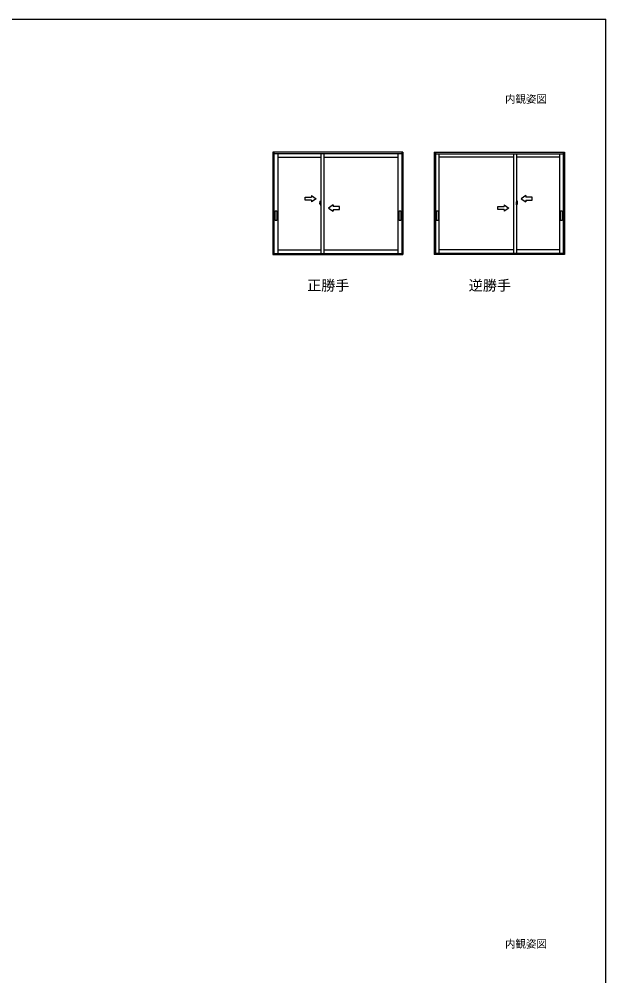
# Model space of a CAD drawing. Units: millimetres, scale not verified. Extents: x -438 to 438, y -652 to 648.
# Drawn here: x 62 to 438, y 11 to 623 of the extents above; entities that cross this region are included whole.
import ezdxf
from ezdxf.enums import TextEntityAlignment as Align

# ---------------------------------------------------------------- set-up
doc = ezdxf.new("R2010")
doc.units = ezdxf.units.MM
doc.header["$LTSCALE"] = 4
for name, color, linetype in [('0-1_USER1', 3, 'Continuous'), ('0-5_YKK_A1', 4, 'Continuous'), ('0-7_YKK_ZWAK', 7, 'Continuous')]:
    doc.layers.add(name, color=color, linetype=linetype)
doc.styles.add('ＭＳ ゴシック', font='')
doc.styles.get('ＭＳ ゴシック').set_extended_font_data('MS Gothic')

msp = doc.modelspace()

# ---------------------------------------------------------------- linework, layer by layer
at = {"layer": '0-5_YKK_A1'}
for p, q in [((307.741, 538), (224.541, 538)), ((224.541, 538), (224.541, 472.5)), ((225.241, 538), (225.241, 472.5)), ((307.041, 536.9), (225.241, 536.9)), ((227.716, 536.9), (227.716, 473.2)), ((227.716, 534.75), (255.166, 534.75)), ((255.166, 536.9), (255.166, 473.2)), ((257.116, 536.9), (257.116, 473.2)), ((257.116, 534.75), (304.566, 534.75)), ((304.566, 473.2), (304.566, 536.9)), ((307.041, 538), (307.041, 472.5)), ((307.741, 538), (307.741, 472.5)), ((327.741, 538), (410.941, 538)), ((327.741, 538), (327.741, 472.5)), ((328.441, 538), (328.441, 472.5)), ((328.441, 536.9), (410.241, 536.9)), ((330.916, 473.2), (330.916, 536.9)), ((378.366, 534.75), (330.916, 534.75)), ((378.366, 536.9), (378.366, 473.2)), ((380.316, 536.9), (380.316, 473.2)), ((407.766, 534.75), (380.316, 534.75)), ((407.766, 536.9), (407.766, 473.2)), ((410.241, 538), (410.241, 472.5)), ((410.941, 538), (410.941, 472.5)), ((249.166, 510.25), (249.166, 509.25)), ((386.316, 510.25), (386.316, 509.25)), ((249.166, 507.25), (249.166, 506.25)), ((254.994, 505.25), (254.424, 505.25)), ((254.478, 505.25), (254.934, 505.25)), ((254.491, 505.011), (254.491, 505.615)), ((254.808, 504.988), (254.503, 504.998)), ((254.572, 506.741), (254.803, 506.75)), ((254.665, 504.769), (254.741, 504.769)), ((254.666, 504.769), (254.666, 504.806)), ((254.741, 504.818), (254.679, 504.818)), ((254.759, 505.25), (255.241, 505.25)), ((254.766, 504.843), (254.766, 504.989)), ((254.816, 504.995), (254.816, 506.742)), ((254.816, 505.624), (254.816, 504.844)), ((254.816, 505.5), (254.841, 505.5)), ((254.832, 505.76), (254.832, 505.75)), ((254.832, 504.815), (254.832, 504.825)), ((254.839, 505.768), (254.845, 505.768)), ((254.839, 505.743), (254.844, 505.743)), ((254.839, 504.832), (254.844, 504.832)), ((254.839, 504.807), (254.845, 504.807)), ((254.841, 505.643), (254.858, 506.258)), ((254.841, 505.643), (254.941, 505.643)), ((254.941, 505.638), (254.841, 505.634)), ((254.841, 504.941), (254.841, 505.634)), ((254.941, 504.937), (254.841, 504.941)), ((254.841, 504.932), (254.941, 504.932)), ((254.841, 504.932), (254.858, 504.317)), ((254.866, 505.635), (254.866, 505.643)), ((254.866, 504.94), (254.866, 504.932)), ((254.87, 506.27), (254.941, 506.273)), ((254.87, 504.305), (254.941, 504.302)), ((254.919, 505.218), (254.919, 505.272)), ((254.925, 505.25), (254.953, 505.25)), ((254.941, 506.28), (255.166, 506.287)), ((254.941, 506.28), (254.941, 505.638)), ((255.166, 505.717), (254.941, 505.721)), ((255.166, 505.642), (254.941, 505.639)), ((254.941, 505.245), (254.941, 505.255)), ((254.941, 504.295), (254.941, 504.937)), ((254.941, 504.295), (255.166, 504.287)), ((254.954, 505.262), (254.949, 505.262)), ((254.949, 505.237), (254.954, 505.237)), ((254.954, 504.987), (254.954, 505.611)), ((254.966, 505.623), (255.141, 505.63)), ((254.966, 504.974), (255.141, 504.968)), ((255.154, 504.98), (255.154, 505.617)), ((255.166, 505.292), (255.154, 505.292)), ((255.166, 505.18), (255.154, 505.18)), ((255.166, 504.287), (255.166, 506.287)), ((263.116, 504.25), (263.116, 503.25)), ((372.366, 504.25), (372.366, 503.25)), ((380.723, 505.25), (380.241, 505.25)), ((380.541, 506.28), (380.316, 506.287)), ((380.316, 504.287), (380.316, 506.287)), ((380.316, 505.717), (380.541, 505.721)), ((380.316, 505.642), (380.541, 505.639)), ((380.316, 505.292), (380.329, 505.292)), ((380.316, 505.18), (380.329, 505.18)), ((380.541, 504.295), (380.316, 504.287)), ((380.329, 504.98), (380.329, 505.617)), ((380.516, 505.623), (380.341, 505.63)), ((380.516, 504.974), (380.341, 504.968)), ((380.488, 505.25), (381.058, 505.25)), ((380.529, 504.987), (380.529, 505.611)), ((380.529, 505.262), (380.534, 505.262)), ((380.557, 505.25), (380.529, 505.25)), ((380.534, 505.237), (380.529, 505.237)), ((380.541, 506.28), (380.541, 505.638)), ((380.612, 506.27), (380.541, 506.273)), ((380.641, 505.643), (380.541, 505.643)), ((380.541, 505.638), (380.641, 505.634)), ((380.541, 505.245), (380.541, 505.255)), ((380.541, 504.937), (380.641, 504.941)), ((380.541, 504.295), (380.541, 504.937)), ((380.641, 504.932), (380.541, 504.932)), ((380.612, 504.305), (380.541, 504.302)), ((381.004, 505.25), (380.548, 505.25)), ((380.564, 505.218), (380.564, 505.272)), ((380.616, 505.635), (380.616, 505.643)), ((380.616, 504.94), (380.616, 504.932)), ((380.641, 505.643), (380.624, 506.258)), ((380.641, 504.932), (380.624, 504.317)), ((380.643, 505.768), (380.638, 505.768)), ((380.643, 505.743), (380.638, 505.743)), ((380.643, 504.832), (380.638, 504.832)), ((380.643, 504.807), (380.638, 504.807)), ((380.641, 504.941), (380.641, 505.634)), ((380.666, 505.5), (380.641, 505.5)), ((380.65, 505.76), (380.651, 505.75)), ((380.65, 504.815), (380.651, 504.825)), ((380.666, 504.995), (380.666, 506.742)), ((380.666, 505.624), (380.666, 504.844)), ((380.674, 504.988), (380.979, 504.998)), ((380.91, 506.741), (380.679, 506.75)), ((380.716, 504.843), (380.716, 504.989)), ((380.741, 504.818), (380.804, 504.818)), ((380.817, 504.769), (380.741, 504.769)), ((380.816, 504.769), (380.816, 504.806)), ((380.991, 505.011), (380.991, 505.615)), ((386.316, 507.25), (386.316, 506.25)), ((263.116, 501.25), (263.116, 500.25)), ((372.366, 501.25), (372.366, 500.25)), ((224.541, 472.5), (307.741, 472.5)), ((225.241, 473.2), (307.041, 473.2)), ((227.716, 475.55), (255.166, 475.55)), ((257.116, 475.55), (304.566, 475.55)), ((410.941, 472.5), (327.741, 472.5)), ((410.241, 473.2), (328.441, 473.2)), ((378.366, 475.55), (330.916, 475.55)), ((407.766, 475.55), (380.316, 475.55))]:
    msp.add_line(p, q, dxfattribs=at)
for points in [[(249.166, 507.25), (245.166, 507.25), (245.166, 509.25), (249.166, 509.25)], [(249.166, 510.25), (252.166, 508.25), (249.166, 506.25)], [(386.316, 510.25), (383.316, 508.25), (386.316, 506.25)], [(386.316, 507.25), (390.316, 507.25), (390.316, 509.25), (386.316, 509.25)], [(254.816, 505.5), (254.816, 505), (254.841, 505)], [(263.116, 504.25), (260.116, 502.25), (263.116, 500.25)], [(263.116, 501.25), (267.116, 501.25), (267.116, 503.25), (263.116, 503.25)], [(372.366, 501.25), (368.366, 501.25), (368.366, 503.25), (372.366, 503.25)], [(372.366, 504.25), (375.366, 502.25), (372.366, 500.25)], [(380.666, 505.5), (380.666, 505), (380.641, 505)]]:
    msp.add_lwpolyline(points, dxfattribs=at)
for points in [[(225.976, 500.39), (226.976, 500.39), (226.976, 494.39), (225.976, 494.39)], [(305.306, 500.39), (306.306, 500.39), (306.306, 494.39), (305.306, 494.39)], [(329.176, 500.39), (330.176, 500.39), (330.176, 494.39), (329.176, 494.39)], [(408.506, 500.39), (409.506, 500.39), (409.506, 494.39), (408.506, 494.39)]]:
    msp.add_lwpolyline(points, close=True, dxfattribs=at)
for centre in [(254.919, 505.25), (380.564, 505.25)]:
    msp.add_circle(centre, 0.0187, dxfattribs=at)
for centre, radius, start, end in [((263.116, 505.606), 8.625, 172.48051, 179.94208), ((254.504, 505.011), 0.0125, 180, 268), ((254.573, 506.734), 0.0075, 92, 172.48051), ((255.347, 505.15), 0.781, 191.38244, 209.20035), ((255.347, 505.2), 0.781, 195.22882, 209.70865), ((254.679, 504.806), 0.0125, 90, 180), ((254.741, 504.844), 0.075, 270, 0), ((254.741, 504.843), 0.025, 270, 0), ((254.804, 506.737), 0.0125, 0, 92), ((254.809, 504.995), 0.0075, 268, 0), ((254.839, 505.76), 0.0075, 90, 178.40155), ((254.839, 505.75), 0.0075, 178.40155, 270), ((254.839, 504.825), 0.0075, 90, 181.59845), ((254.839, 504.815), 0.0075, 181.59845, 270), ((254.871, 506.258), 0.0125, 92, 178.40155), ((254.871, 504.317), 0.0125, 181.59845, 268), ((254.949, 505.255), 0.0075, 90, 180), ((254.949, 505.245), 0.0075, 180, 270), ((254.966, 505.611), 0.0125, 92, 180), ((254.966, 504.987), 0.0125, 180, 268), ((255.141, 505.617), 0.0125, 0, 92), ((255.141, 504.98), 0.0125, 268, 0), ((380.341, 505.617), 0.0125, 88, 180), ((380.341, 504.98), 0.0125, 180, 272), ((380.516, 505.611), 0.0125, 0, 88), ((380.516, 504.987), 0.0125, 272, 0), ((380.534, 505.255), 0.0075, 0, 90), ((380.534, 505.245), 0.0075, 270, 0), ((380.611, 506.258), 0.0125, 1.59845, 88), ((380.611, 504.317), 0.0125, 272, 358.40155), ((380.643, 505.76), 0.0075, 1.59845, 90), ((380.643, 505.75), 0.0075, 270, 1.59845), ((380.643, 504.825), 0.0075, 358.40155, 90), ((380.643, 504.815), 0.0075, 270, 358.40155), ((380.679, 506.737), 0.0125, 88, 180), ((380.674, 504.995), 0.0075, 180, 272), ((380.741, 504.844), 0.075, 180, 270), ((380.741, 504.843), 0.025, 180, 270), ((380.804, 504.806), 0.0125, 0, 90), ((380.135, 505.2), 0.781, 330.29135, 344.77118), ((380.135, 505.15), 0.781, 330.79965, 348.61756), ((380.909, 506.734), 0.0075, 7.51949, 88), ((372.366, 505.606), 8.625, 0.05792, 7.51949), ((380.979, 505.011), 0.0125, 272, 0)]:
    msp.add_arc(centre, radius, start, end, dxfattribs=at)
at = {"layer": '0-7_YKK_ZWAK'}
msp.add_line((-437.5, 623), (437.5, 623), dxfattribs=at)
msp.add_lwpolyline([(-437.5, -652), (437.5, -652), (437.5, 623)], dxfattribs=at)

# ---------------------------------------------------------------- texts
at = {"layer": '0-1_USER1', "style": 'ＭＳ ゴシック'}
for s, height, p in [('内観姿図', 4.912, (373, 568)), ('正勝手', 6.598, (246.454, 447.53)), ('逆勝手', 6.598, (349.807, 447.53)), ('内観姿図', 4.912, (373, 28))]:
    msp.add_text(s, height=height, dxfattribs=at).set_placement(p, align=Align.BOTTOM_LEFT)

doc.saveas('drawing.dxf')
